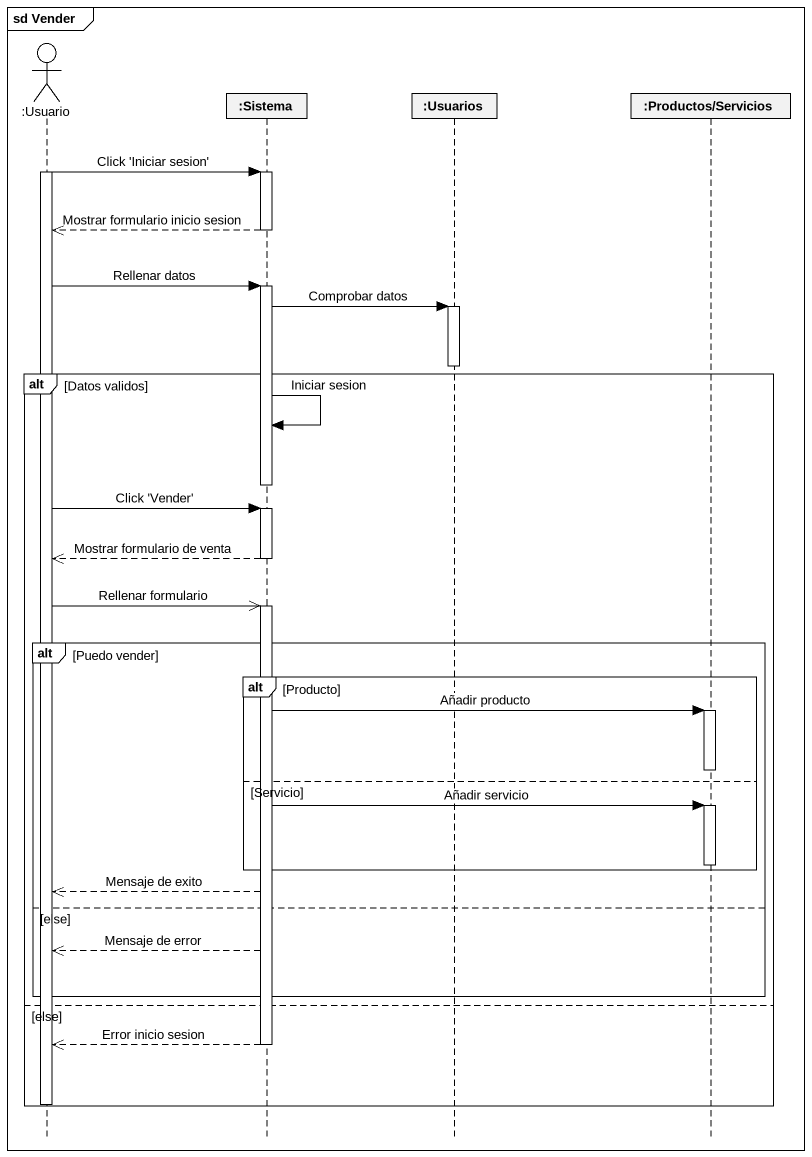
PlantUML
@startuml
mainframe sd Vender
hide footbox
actor ":Usuario" as Usuario
participant ":Sistema" as Sistema
participant ":Usuarios" as Usuarios
participant ":Productos/Servicios" as Productos_Servicios

activate Usuario
Usuario -> Sistema : Click 'Iniciar sesion'
activate Sistema
Sistema -->> Usuario : Mostrar formulario inicio sesion
deactivate Sistema
Usuario -> Sistema : Rellenar datos
activate Sistema
Sistema -> Usuarios : Comprobar datos
activate Usuarios
deactivate Usuarios
alt Datos validos
  Sistema -> Sistema : Iniciar sesion
  deactivate Sistema
  Usuario -> Sistema : Click 'Vender'
  activate Sistema
  Sistema -->> Usuario : Mostrar formulario de venta
  deactivate Sistema
  Usuario ->> Sistema : Rellenar formulario
  activate Sistema
  alt Puedo vender
    alt Producto
      Sistema -> Productos_Servicios : Añadir producto
      activate Productos_Servicios
      deactivate Productos_Servicios
    else Servicio
      Sistema -> Productos_Servicios : Añadir servicio
      activate Productos_Servicios
      deactivate Productos_Servicios
    end
    Sistema -->> Usuario : Mensaje de exito
  else else
    Sistema -->> Usuario : Mensaje de error
  end
else else
  Sistema -->> Usuario : Error inicio sesion
  deactivate Sistema
  deactivate Usuario
end
@enduml
